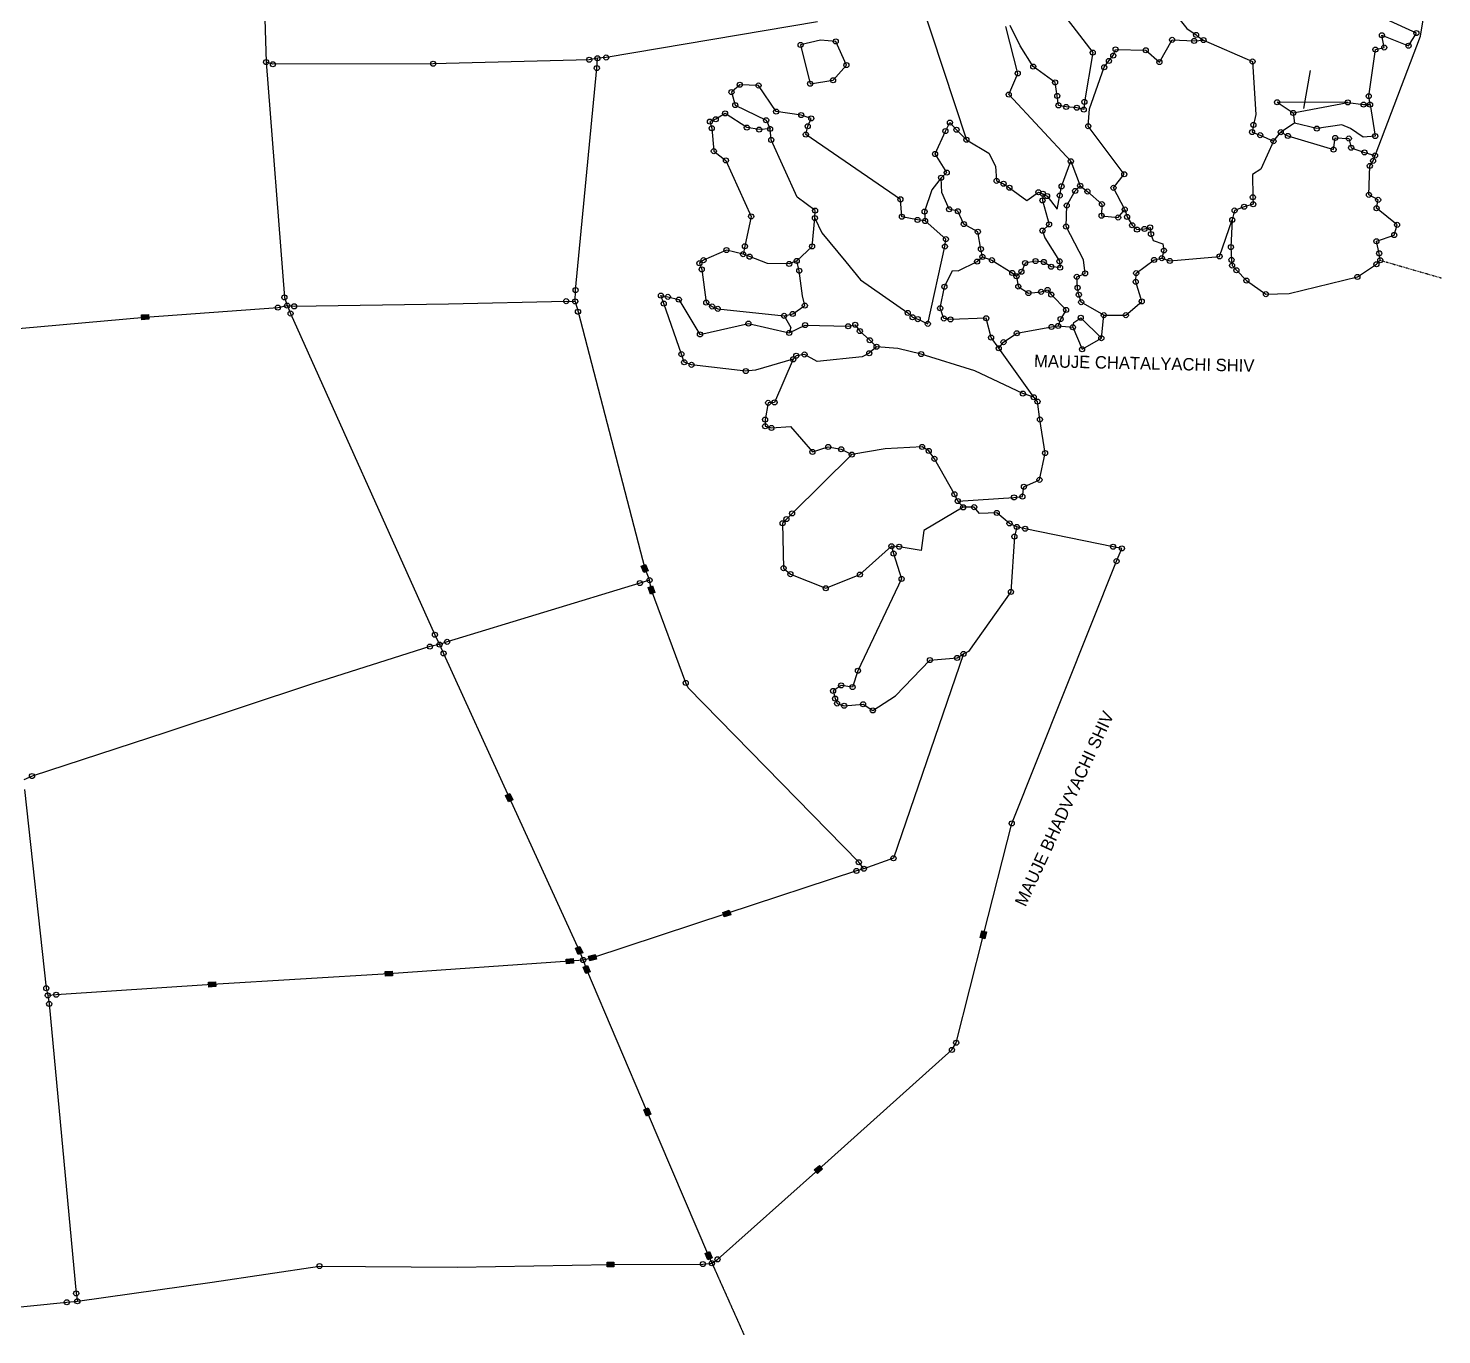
# Model space of a CAD drawing. Header units: metres. Extents: x 260291 to 263275, y 2164777 to 2168005.
# Drawn here: x 261724 to 263127, y 2164917 to 2166214 of the extents above; entities that cross this region are included whole.
import ezdxf

# ---------------------------------------------------------------- set-up
doc = ezdxf.new("R2010")
doc.units = ezdxf.units.M
doc.linetypes.add('DIVIDE', pattern=[1.25, 0.5, -0.25, 0, -0.25, 0, -0.25])
for name, color, linetype in [('POLY_PARCEL', 6, 'Continuous'), ('SYM_STONE', 1, 'Continuous'), ('TEXT_MAPOUT', 7, 'Continuous'), ('V_BOUND_LINE', 7, 'Continuous'), ('V_DIVIDE_LINE', 7, 'DIVIDE')]:
    doc.layers.add(name, color=color, linetype=linetype)
doc.dimstyles.get("Standard").update_dxf_attribs({"dimtxt": 0.18, "dimasz": 0.18, "dimexe": 0.18, "dimexo": 0.0625, "dimgap": 0.09, "dimtad": 0, "dimtih": 1, "dimtoh": 1, "dimdec": 4, "dimzin": 0, "dimdsep": 46, "dimtxsty": 'Standard', "dimcen": 0.09, "dimadec": 0, "dimazin": 0, "dimtfac": 1, "dimtdec": 4, "dimtofl": 0, "dimtmove": 0, "dimatfit": 3, "dimfxl": 1, "dimtolj": 1, "dimtzin": 0, "dimarcsym": 0})

msp = doc.modelspace()

# ---------------------------------------------------------------- hatches: boundary and pattern name
for points in [[(261843.4, 2165924.8), (261843.1, 2165929.6), (261836.2, 2165929.1), (261836.6, 2165924.3)], [(262334.9, 2165673.5), (262339.2, 2165675.3), (262336.6, 2165681.6), (262332.2, 2165679.8)], [(262341.4, 2165652.1), (262345.9, 2165653.7), (262343.5, 2165660.2), (262339, 2165658.5)], [(262200.5, 2165446), (262204.8, 2165448), (262201.9, 2165454.2), (262197.6, 2165452.2)], [(262413.2, 2165336.1), (262414.6, 2165331.6), (262421.2, 2165333.8), (262419.7, 2165338.3)], [(262675, 2165316.7), (262670.4, 2165317.8), (262668.7, 2165311.2), (262673.3, 2165310)], [(262269.8, 2165294.2), (262274.2, 2165296.1), (262271.4, 2165302.4), (262267.1, 2165300.5)], [(262257.8, 2165289.8), (262258.1, 2165285.1), (262265, 2165285.6), (262264.6, 2165290.3)], [(262277.2, 2165275.4), (262281.5, 2165277.3), (262278.8, 2165283.6), (262274.5, 2165281.7)], [(262280, 2165292.6), (262281.1, 2165288), (262287.8, 2165289.6), (262286.6, 2165294.2)], [(262078, 2165277.4), (262078.3, 2165272.7), (262085.2, 2165273.1), (262084.9, 2165277.8)], [(261902.7, 2165266.8), (261903.1, 2165262.1), (261909.9, 2165262.5), (261909.6, 2165267.3)], [(262337.5, 2165133.9), (262341.8, 2165135.8), (262339.1, 2165142.1), (262334.8, 2165140.3)], [(262512.3, 2165081.6), (262509.1, 2165085.1), (262504, 2165080.5), (262507.2, 2165077)], [(262305.1, 2164984.4), (262305.1, 2164989.1), (262298.3, 2164989.1), (262298.3, 2164984.4)], [(262398.4, 2164991.3), (262402.7, 2164993.3), (262399.9, 2164999.5), (262395.6, 2164997.5)]]:
    msp.add_hatch(color=256).paths.add_polyline_path(points)

# ---------------------------------------------------------------- linework, layer by layer
for points in [[(261836.2, 2165929.1), (261843.1, 2165929.6), (261843.4, 2165924.8), (261836.6, 2165924.3)], [(262336.6, 2165681.6), (262339.2, 2165675.3), (262334.9, 2165673.5), (262332.2, 2165679.8)], [(262343.5, 2165660.2), (262345.9, 2165653.7), (262341.4, 2165652.1), (262339, 2165658.5)], [(262201.9, 2165454.2), (262204.8, 2165448), (262200.5, 2165446), (262197.6, 2165452.2)], [(262421.2, 2165333.8), (262414.6, 2165331.6), (262413.2, 2165336.1), (262419.7, 2165338.3)], [(262668.7, 2165311.2), (262670.4, 2165317.8), (262675, 2165316.7), (262673.3, 2165310)], [(262271.4, 2165302.4), (262274.2, 2165296.1), (262269.8, 2165294.2), (262267.1, 2165300.5)], [(262265, 2165285.6), (262258.1, 2165285.1), (262257.8, 2165289.8), (262264.6, 2165290.3)], [(262278.8, 2165283.6), (262281.5, 2165277.3), (262277.2, 2165275.4), (262274.5, 2165281.7)], [(262287.8, 2165289.6), (262281.1, 2165288), (262280, 2165292.6), (262286.6, 2165294.2)], [(262085.2, 2165273.1), (262078.3, 2165272.7), (262078, 2165277.4), (262084.9, 2165277.8)], [(261909.9, 2165262.5), (261903.1, 2165262.1), (261902.7, 2165266.8), (261909.6, 2165267.3)], [(262339.1, 2165142.1), (262341.8, 2165135.8), (262337.5, 2165133.9), (262334.8, 2165140.3)], [(262504, 2165080.5), (262509.1, 2165085.1), (262512.3, 2165081.6), (262507.2, 2165077)], [(262298.3, 2164989.1), (262305.1, 2164989.1), (262305.1, 2164984.4), (262298.3, 2164984.4)], [(262399.9, 2164999.5), (262402.7, 2164993.3), (262398.4, 2164991.3), (262395.6, 2164997.5)]]:
    msp.add_lwpolyline(points, close=True)
at = {"layer": 'POLY_PARCEL'}
for p, q in [((261956.7, 2166281.5), (261959.9, 2166180.2)), ((262606.1, 2166251.8), (262655.1, 2166103)), ((262723.3, 2166264.1), (262780.5, 2166189.6)), ((262865.9, 2166223.4), (262873.8, 2166213.5)), ((262507.2, 2166220.2), (262297.5, 2166184.7)), ((262706, 2166168.9), (262694.2, 2166215.3)), ((262708.5, 2166196.2), (262698.4, 2166216.4)), ((262873.8, 2166213.5), (262883, 2166207.1)), ((263101.7, 2166208.9), (263072.2, 2166222.4)), ((263094, 2166196.4), (263101.7, 2166208.9)), ((262510.2, 2166201.9), (262490.5, 2166197.2)), ((262490.5, 2166197.2), (262499.9, 2166158.7)), ((262525.3, 2166200.7), (262510.2, 2166201.9)), ((262535.9, 2166177.2), (262525.3, 2166200.7)), ((262721.4, 2166175.7), (262708.5, 2166196.2)), ((262846.6, 2166180.2), (262859.2, 2166202.2)), ((262859.2, 2166202.2), (262881.3, 2166201.1)), ((262881.3, 2166201.1), (262890.4, 2166202)), ((262883, 2166207.1), (262884.6, 2166206)), ((262884.6, 2166206), (262890.4, 2166202)), ((262890.4, 2166202), (262939.1, 2166180.7)), ((263061, 2166192.5), (263069.8, 2166194.6)), ((263069.8, 2166194.6), (263067.5, 2166206.8)), ((263067.5, 2166206.8), (263094, 2166196.4)), ((262280.6, 2166182.5), (262125.6, 2166178.5)), ((262288.8, 2166183.9), (262280.6, 2166182.5)), ((262288.2, 2166174.2), (262288.8, 2166183.9)), ((262297.5, 2166184.7), (262288.8, 2166183.9)), ((262780.5, 2166189.6), (262772.2, 2166140.6)), ((262791.9, 2166175), (262796.5, 2166181.3)), ((262796.5, 2166181.3), (262800.9, 2166186.6)), ((262800.9, 2166186.6), (262803.2, 2166192.7)), ((262803.2, 2166192.7), (262833.1, 2166191.8)), ((262833.1, 2166191.8), (262846.6, 2166180.2)), ((262939.1, 2166180.7), (262942.5, 2166128.1)), ((263054.5, 2166146.3), (263061, 2166192.5)), ((261966.7, 2166178), (261959.9, 2166180.2)), ((261959.9, 2166180.2), (261978.1, 2165946.6)), ((262125.6, 2166178.5), (261966.7, 2166178)), ((262267.1, 2165953.9), (262288.2, 2166174.2)), ((262522.7, 2166162.1), (262535.9, 2166177.2)), ((262697.1, 2166147.9), (262706, 2166168.9)), ((262743.1, 2166160), (262721.4, 2166175.7)), ((262777.3, 2166133.7), (262791.9, 2166175)), ((262430, 2166157.6), (262421.9, 2166150.4)), ((262448.8, 2166156.9), (262430, 2166157.6)), ((262466.1, 2166131), (262448.8, 2166156.9)), ((262499.9, 2166158.7), (262522.7, 2166162.1)), ((262745.3, 2166146.5), (262743.1, 2166160)), ((262421.9, 2166150.4), (262425.6, 2166137.5)), ((262758.7, 2166081.7), (262697.1, 2166147.9)), ((262746.5, 2166137.2), (262745.3, 2166146.5)), ((262772.2, 2166140.6), (262771.5, 2166133)), ((263033.6, 2166140.1), (262963.4, 2166140.3)), ((262963.4, 2166140.3), (262979.5, 2166129.6)), ((262979.5, 2166129.6), (263033.6, 2166140.1)), ((263033.6, 2166140.1), (263049.4, 2166137.9)), ((263055.7, 2166137.9), (263054.5, 2166146.3)), ((262415.5, 2166129.2), (262406.2, 2166123.4)), ((262437.1, 2166115.1), (262415.5, 2166129.2)), ((262425.6, 2166137.5), (262456.3, 2166122.4)), ((262491.1, 2166127.6), (262466.1, 2166131)), ((262501.1, 2166124.2), (262491.1, 2166127.6)), ((262754.1, 2166135.6), (262746.5, 2166137.2)), ((262764.8, 2166134.8), (262754.1, 2166135.6)), ((262771.5, 2166133), (262764.8, 2166134.8)), ((262776, 2166116.5), (262777.3, 2166133.7)), ((262942.5, 2166128.1), (262940, 2166117.8)), ((262979.5, 2166129.6), (262980.6, 2166119.5)), ((263049.4, 2166137.9), (263055.7, 2166137.9)), ((263055.7, 2166137.9), (263060.9, 2166106.7)), ((262406.2, 2166123.4), (262400.5, 2166121)), ((262400.5, 2166121), (262402.2, 2166114.4)), ((262402.2, 2166114.4), (262404.3, 2166091.7)), ((262449.3, 2166113.1), (262437.1, 2166115.1)), ((262460.1, 2166113.8), (262449.3, 2166113.1)), ((262456.3, 2166122.4), (262460.1, 2166113.8)), ((262461.4, 2166102.9), (262460.1, 2166113.8)), ((262495.7, 2166108.2), (262497.5, 2166116.4)), ((262497.5, 2166116.4), (262501.1, 2166124.2)), ((262624, 2166088.9), (262634.2, 2166111.7)), ((262634.2, 2166111.7), (262638.7, 2166120.1)), ((262638.7, 2166120.1), (262645.2, 2166113)), ((262645.2, 2166113), (262655.1, 2166103)), ((262811.8, 2166068.8), (262776, 2166116.5)), ((262940, 2166117.8), (262938.6, 2166110.7)), ((262938.6, 2166110.7), (262946.8, 2166107.6)), ((262959.9, 2166101.6), (262967.1, 2166110.6)), ((262980.6, 2166119.5), (262967.1, 2166110.6)), ((262967.1, 2166110.6), (262974.2, 2166106.8)), ((263002.9, 2166114.1), (262980.6, 2166119.5)), ((263027.8, 2166117.7), (263002.9, 2166114.1)), ((263036.5, 2166114.2), (263027.8, 2166117.7)), ((263048.8, 2166105.6), (263036.5, 2166114.2)), ((262486.9, 2166046.1), (262461.4, 2166102.9)), ((262589.5, 2166043.9), (262495.7, 2166108.2)), ((262655.1, 2166103), (262677.4, 2166089.7)), ((262946.8, 2166107.6), (262959.9, 2166101.6)), ((262959.9, 2166101.6), (262947.4, 2166073.9)), ((262974.2, 2166106.8), (263019.6, 2166093.3)), ((263019.6, 2166093.3), (263021.2, 2166104.8)), ((263021.2, 2166104.8), (263034.7, 2166104.3)), ((263034.7, 2166104.3), (263037, 2166095.1)), ((263060.9, 2166106.7), (263048.8, 2166105.6)), ((262404.3, 2166091.7), (262416.3, 2166082.6)), ((262416.3, 2166082.6), (262441.4, 2166027)), ((262635.5, 2166070.4), (262624, 2166088.9)), ((262677.4, 2166089.7), (262683.8, 2166076.7)), ((263037, 2166095.1), (263050.2, 2166090.5)), ((263050.2, 2166090.5), (263060.7, 2166087.4)), ((262629.9, 2166065.4), (262635.5, 2166070.4)), ((262683.8, 2166076.7), (262685, 2166062.3)), ((262749.5, 2166056.8), (262758.7, 2166081.7)), ((262758.7, 2166081.7), (262768, 2166057.4)), ((262801.1, 2166055.3), (262811.8, 2166068.8)), ((262947.4, 2166073.9), (262939.1, 2166068.6)), ((262939.1, 2166068.6), (262939.4, 2166046)), ((262629.9, 2166065.4), (262620.9, 2166053.2)), ((262630.8, 2166050.6), (262629.9, 2166065.4)), ((262685, 2166062.3), (262692, 2166059.4)), ((262692, 2166059.4), (262697.7, 2166055.4)), ((262697.7, 2166055.4), (262715, 2166042.6)), ((262747.7, 2166047.7), (262749.5, 2166056.8)), ((262763, 2166052.3), (262768, 2166057.4)), ((262768, 2166057.4), (262775.2, 2166051.7)), ((262812.2, 2166033.8), (262801.1, 2166055.3)), ((262504.8, 2166032.7), (262486.9, 2166046.1)), ((262591, 2166026.6), (262589.5, 2166043.9)), ((262620.9, 2166053.2), (262613.6, 2166031.7)), ((262637.8, 2166034.1), (262630.8, 2166050.6)), ((262715, 2166042.6), (262726.5, 2166050.9)), ((262726.5, 2166050.9), (262731, 2166049.4)), ((262730.9, 2166047.5), (262730.6, 2166042.9)), ((262730.6, 2166042.9), (262737.1, 2166019)), ((262731, 2166049.4), (262730.9, 2166047.5)), ((262731, 2166049.4), (262733.4, 2166048.1)), ((262733.4, 2166048.1), (262735.1, 2166047.2)), ((262735.1, 2166047.2), (262745.3, 2166034.1)), ((262745.3, 2166034.1), (262747.7, 2166047.7)), ((262754.6, 2166037.8), (262763, 2166052.3)), ((262775.2, 2166051.7), (262789.6, 2166039.1)), ((262939.4, 2166046), (262939.8, 2166039)), ((262441.4, 2166027), (262435.2, 2165997.3)), ((262504.7, 2166025.3), (262504.8, 2166032.7)), ((262606.6, 2166023.4), (262591, 2166026.6)), ((262613.6, 2166031.7), (262614, 2166022.4)), ((262646.7, 2166032), (262637.8, 2166034.1)), ((262652.5, 2166019.4), (262646.7, 2166032)), ((262754, 2166016.9), (262754.6, 2166037.8)), ((262789.6, 2166039.1), (262789.3, 2166027.6)), ((262789.3, 2166027.6), (262805.7, 2166025.9)), ((262805.7, 2166025.9), (262812.2, 2166033.8)), ((262812.2, 2166033.8), (262814.5, 2166026.4)), ((262814.5, 2166026.4), (262819.6, 2166018.2)), ((262921.3, 2166032.8), (262919, 2166023.4)), ((262930.7, 2166036.5), (262921.3, 2166032.8)), ((262939.8, 2166039), (262930.7, 2166036.5)), ((262501.8, 2165997.2), (262504.7, 2166025.3)), ((262504.7, 2166025.3), (262511.4, 2166010.6)), ((262614, 2166022.4), (262606.6, 2166023.4)), ((262634.7, 2166004.4), (262614, 2166022.4)), ((262666.4, 2166011.7), (262652.5, 2166019.4)), ((262737.1, 2166019), (262730.6, 2166012.8)), ((262730.6, 2166012.8), (262732.9, 2166005.8)), ((262771.4, 2165984), (262754, 2166016.9)), ((262819.6, 2166018.2), (262824.4, 2166013.9)), ((262824.4, 2166013.9), (262831.7, 2166014.5)), ((262831.7, 2166014.5), (262837.4, 2166016.1)), ((262837.4, 2166016.1), (262838.3, 2166009.4)), ((262511.4, 2166010.6), (262535.3, 2165981.8)), ((262633.8, 2165997.1), (262634.7, 2166004.4)), ((262669.5, 2165994.5), (262666.4, 2166011.7)), ((262732.9, 2166005.8), (262747.5, 2165982.4)), ((262838.3, 2166009.4), (262840.6, 2166003.1)), ((262840.6, 2166003.1), (262849.9, 2165999.8)), ((262849.9, 2165999.8), (262851.2, 2165993.1)), ((262416.8, 2165993.6), (262394.2, 2165983.5)), ((262433.4, 2165989.5), (262416.8, 2165993.6)), ((262435.2, 2165997.3), (262433.4, 2165989.5)), ((262439.9, 2165987), (262433.4, 2165989.5)), ((262457.5, 2165980.3), (262439.9, 2165987)), ((262486.6, 2165982.8), (262501.8, 2165997.2)), ((262616.8, 2165920.3), (262633.8, 2165997.1)), ((262665.7, 2165982.1), (262670.9, 2165986.7)), ((262670.9, 2165986.7), (262669.5, 2165994.5)), ((262670.9, 2165986.7), (262680.4, 2165983.5)), ((262772.9, 2165970.4), (262771.4, 2165984)), ((262851.2, 2165993.1), (262849.2, 2165985.5)), ((262394.2, 2165983.5), (262390, 2165980.5)), ((262390, 2165980.5), (262392.3, 2165974.3)), ((262392.3, 2165974.3), (262396.8, 2165941.4)), ((262479.1, 2165979.8), (262457.5, 2165980.3)), ((262486.6, 2165982.8), (262479.1, 2165979.8)), ((262489.2, 2165973), (262486.6, 2165982.8)), ((262492.3, 2165948.2), (262489.2, 2165973)), ((262535.3, 2165981.8), (262549.9, 2165964)), ((262633.2, 2165957.1), (262641.4, 2165973.3)), ((262641.4, 2165973.3), (262646.8, 2165972.8)), ((262646.8, 2165972.8), (262665.7, 2165982.1)), ((262680.4, 2165983.5), (262700.6, 2165970.8)), ((262700.6, 2165970.8), (262704.8, 2165967.6)), ((262709.6, 2165972.1), (262704.8, 2165967.6)), ((262713.3, 2165980.7), (262709.6, 2165972.1)), ((262723.8, 2165982.6), (262713.3, 2165980.7)), ((262731.9, 2165981.7), (262723.8, 2165982.6)), ((262739.1, 2165977), (262731.9, 2165981.7)), ((262748, 2165976.1), (262739.1, 2165977)), ((262747.5, 2165982.4), (262748, 2165976.1)), ((262764.6, 2165967), (262772.9, 2165970.4)), ((262549.9, 2165964), (262596.8, 2165931.2)), ((262629, 2165935.8), (262633.2, 2165957.1)), ((262704.8, 2165967.6), (262706.6, 2165957.4)), ((262706.6, 2165957.4), (262716.6, 2165950.9)), ((262765.4, 2165956.2), (262764.6, 2165967)), ((262766.7, 2165949.2), (262765.4, 2165956.2)), ((261978.1, 2165946.6), (261980.8, 2165938.4)), ((262140.9, 2165940.3), (262257.9, 2165942.8)), ((262257.9, 2165942.8), (262266.8, 2165942.6)), ((262266.8, 2165942.6), (262267.1, 2165953.9)), ((262266.8, 2165942.6), (262269.5, 2165932.4)), ((262354.6, 2165940.4), (262351.8, 2165948.3)), ((262351.8, 2165948.3), (262358.7, 2165947.1)), ((262358.7, 2165947.1), (262369.6, 2165944.4)), ((262369.6, 2165944.4), (262390.6, 2165909.8)), ((262494.7, 2165938.4), (262492.3, 2165948.2)), ((262716.6, 2165950.9), (262729.2, 2165952.1)), ((262729.2, 2165952.1), (262735.6, 2165954)), ((262735.6, 2165954), (262739.3, 2165949.4)), ((262739.3, 2165949.4), (262754, 2165934.1)), ((262769, 2165941.8), (262766.7, 2165949.2)), ((261839.8, 2165926.9), (261971.6, 2165936.5)), ((261971.6, 2165936.5), (261980.8, 2165938.4)), ((261980.8, 2165938.4), (261987.6, 2165937.7)), ((261980.8, 2165938.4), (261982.1, 2165935.4)), ((261982.1, 2165935.4), (261984.2, 2165930.6)), ((261984.2, 2165930.6), (262127.5, 2165611.7)), ((261987.6, 2165937.7), (262140.9, 2165940.3)), ((262269.5, 2165932.4), (262335.7, 2165677.5)), ((262372.2, 2165890.2), (262354.6, 2165940.4)), ((262396.8, 2165941.4), (262402.7, 2165937.5)), ((262402.7, 2165937.5), (262408.2, 2165935.2)), ((262408.2, 2165935.2), (262474.1, 2165928.3)), ((262474.1, 2165928.3), (262482.6, 2165930.2)), ((262474.1, 2165928.3), (262480.8, 2165916.8)), ((262482.6, 2165930.2), (262494.7, 2165938.4)), ((262596.8, 2165931.2), (262601.6, 2165926.9)), ((262632.7, 2165925.6), (262629, 2165935.8)), ((262754, 2165934.1), (262748.6, 2165925.1)), ((262791.5, 2165928.9), (262769, 2165941.8)), ((261695.3, 2165914.1), (261839.8, 2165926.9)), ((262390.6, 2165909.8), (262438.6, 2165920.6)), ((262438.6, 2165920.6), (262479.2, 2165911.3)), ((262479.2, 2165911.3), (262494.9, 2165919.1)), ((262480.8, 2165916.8), (262479.2, 2165911.3)), ((262494.9, 2165919.1), (262537.8, 2165917.9)), ((262537.8, 2165917.9), (262544.7, 2165919.4)), ((262544.7, 2165919.4), (262549.3, 2165913.2)), ((262601.6, 2165926.9), (262606.8, 2165925)), ((262606.8, 2165925), (262616.8, 2165920.3)), ((262639.3, 2165924.7), (262632.7, 2165925.6)), ((262674.8, 2165925.9), (262639.3, 2165924.7)), ((262679.5, 2165906.7), (262674.8, 2165925.9)), ((262748.6, 2165925.1), (262746, 2165918.2)), ((262760.7, 2165916.9), (262761.8, 2165921.7)), ((262761.8, 2165921.7), (262768.6, 2165926.4)), ((262768.6, 2165926.4), (262789, 2165906.1)), ((262549.3, 2165913.2), (262559.2, 2165904)), ((262559.2, 2165904), (262565.9, 2165897.6)), ((262687.2, 2165896.1), (262679.5, 2165906.7)), ((262374.9, 2165882.2), (262372.2, 2165890.2)), ((262486.2, 2165888.7), (262483.2, 2165885.1)), ((262494.4, 2165889.9), (262486.2, 2165888.7)), ((262507, 2165883), (262494.4, 2165889.9)), ((262551.7, 2165887.6), (262507, 2165883)), ((262558.6, 2165891.1), (262551.7, 2165887.6)), ((262565.9, 2165897.6), (262558.6, 2165891.1)), ((262586.9, 2165895.8), (262565.9, 2165897.6)), ((262610.3, 2165890.3), (262586.9, 2165895.8)), ((262663.4, 2165873.6), (262610.3, 2165890.3)), ((262382.3, 2165879.6), (262374.9, 2165882.2)), ((262436, 2165873.5), (262382.3, 2165879.6)), ((262445.8, 2165874.3), (262436, 2165873.5)), ((262483.2, 2165885.1), (262445.8, 2165874.3)), ((262483.2, 2165885.1), (262464.6, 2165842.3)), ((262711.2, 2165851.1), (262663.4, 2165873.6)), ((262721.9, 2165847.4), (262711.2, 2165851.1)), ((262458.3, 2165841.9), (262455.2, 2165825.3)), ((262464.6, 2165842.3), (262458.3, 2165841.9)), ((262455.2, 2165825.3), (262455.3, 2165818.7)), ((262455.3, 2165818.7), (262461.6, 2165817)), ((262461.6, 2165817), (262480.3, 2165818.5)), ((262480.3, 2165818.5), (262502.2, 2165793.2)), ((262541.3, 2165790.5), (262482, 2165732.2)), ((262502.2, 2165793.2), (262517.9, 2165798.1)), ((262517.9, 2165798.1), (262530.8, 2165795.8)), ((262530.8, 2165795.8), (262541.3, 2165790.5)), ((262574.4, 2165796.3), (262541.3, 2165790.5)), ((262611.1, 2165798.2), (262574.4, 2165796.3)), ((262617.7, 2165794.2), (262611.1, 2165798.2)), ((262623.3, 2165786.3), (262617.7, 2165794.2)), ((262643.2, 2165751.2), (262623.3, 2165786.3)), ((262646.5, 2165744.4), (262643.2, 2165751.2)), ((262482, 2165732.2), (262476.4, 2165726.5)), ((262651.7, 2165738.2), (262612.8, 2165715.3)), ((262476.4, 2165726.5), (262472.6, 2165722.4)), ((262472.6, 2165722.4), (262473.6, 2165677.8)), ((262705.1, 2165718.7), (262702.7, 2165709.1)), ((262612.8, 2165715.3), (262610.1, 2165695.5)), ((262702.7, 2165709.1), (262699.2, 2165654.2)), ((262549.4, 2165671.4), (262580.6, 2165699.5)), ((262588.3, 2165699.1), (262580.6, 2165699.5)), ((262580.6, 2165699.5), (262582.8, 2165692.3)), ((262582.8, 2165692.3), (262590.7, 2165667.1)), ((262610.1, 2165695.5), (262588.3, 2165699.1)), ((262335.7, 2165677.5), (262340.6, 2165665.9)), ((262473.6, 2165677.8), (262480.3, 2165671.9)), ((262331, 2165663), (262139.5, 2165604.7)), ((262340.6, 2165665.9), (262331, 2165663)), ((262342.5, 2165656.1), (262340.6, 2165665.9)), ((262480.3, 2165671.9), (262515.4, 2165657.9)), ((262515.4, 2165657.9), (262549.4, 2165671.4)), ((262590.7, 2165667.1), (262547.4, 2165576)), ((262376.4, 2165563.9), (262342.5, 2165656.1)), ((262699.2, 2165654.2), (262657.2, 2165595.2)), ((262127.5, 2165611.7), (262132, 2165601.9)), ((262122.5, 2165600), (262006.9, 2165563.2)), ((262132, 2165601.9), (262122.5, 2165600)), ((262139.5, 2165604.7), (262132, 2165601.9)), ((262132, 2165601.9), (262136.1, 2165593.2)), ((262136.1, 2165593.2), (262201.2, 2165450.1)), ((262652.2, 2165592.7), (262582.7, 2165389.9)), ((262645.8, 2165588.7), (262652.2, 2165592.7)), ((262657.2, 2165595.2), (262652.2, 2165592.7)), ((262584.6, 2165551.2), (262618.8, 2165586.6)), ((262618.8, 2165586.6), (262645.8, 2165588.7)), ((262006.9, 2165563.2), (261860.5, 2165514.7)), ((262378.9, 2165558.9), (262376.4, 2165563.9)), ((262547.4, 2165576), (262542.1, 2165559.8)), ((262548.3, 2165385.9), (262378.9, 2165558.9)), ((262530.7, 2165561.4), (262522.7, 2165556)), ((262522.7, 2165556), (262524.7, 2165548.3)), ((262542.1, 2165559.8), (262530.7, 2165561.4)), ((262562.2, 2165536.7), (262584.6, 2165551.2)), ((262524.7, 2165548.3), (262526.7, 2165543.5)), ((262526.7, 2165543.5), (262533.7, 2165541.3)), ((262533.7, 2165541.3), (262552.5, 2165542.7)), ((262552.5, 2165542.7), (262562.2, 2165536.7)), ((261860.5, 2165514.7), (261727.5, 2165471.5)), ((261727.5, 2165471.5), (261719.3, 2165467.8)), ((261720, 2165458), (261741.7, 2165260.8)), ((262201.2, 2165450.1), (262270.6, 2165298.3)), ((262553.2, 2165379.5), (262548.3, 2165385.9)), ((262582.7, 2165389.9), (262553.2, 2165379.5)), ((262545.9, 2165377.3), (262417.2, 2165334.9)), ((262553.2, 2165379.5), (262545.9, 2165377.3)), ((262417.2, 2165334.9), (262283.9, 2165291.1)), ((262270.6, 2165298.3), (262274.7, 2165288.9)), ((262261.4, 2165287.7), (262081.6, 2165275.3)), ((262274.7, 2165288.9), (262261.4, 2165287.7)), ((262283.9, 2165291.1), (262274.7, 2165288.9)), ((262274.7, 2165288.9), (262278, 2165279.5)), ((262081.6, 2165275.3), (261906.3, 2165264.7)), ((262278, 2165279.5), (262338.3, 2165138)), ((261741.7, 2165260.8), (261743.2, 2165253.8)), ((261751.5, 2165254.4), (261743.2, 2165253.8)), ((261906.3, 2165264.7), (261751.5, 2165254.4)), ((261743.2, 2165253.8), (261744.5, 2165245.3)), ((261744.5, 2165245.3), (261771.3, 2164958)), ((262338.3, 2165138), (262399.1, 2164995.4)), ((262399.1, 2164995.4), (262402.5, 2164987.9)), ((261771.3, 2164958), (261772.5, 2164950.2))]:
    msp.add_line(p, q, dxfattribs=at)
at = {"layer": 'SYM_STONE'}
for centre in [(262883, 2166207.1), (263067.5, 2166206.8), (263101.7, 2166208.9), (262490.5, 2166197.2), (262525.3, 2166200.7), (262803.2, 2166192.7), (262859.2, 2166202.2), (262881.3, 2166201.1), (262890.4, 2166202), (263061, 2166192.5), (263069.8, 2166194.6), (263094, 2166196.4), (261959.9, 2166180.2), (261966.7, 2166178), (262125.6, 2166178.5), (262280.6, 2166182.5), (262288.8, 2166183.9), (262297.5, 2166184.7), (262780.5, 2166189.6), (262796.5, 2166181.3), (262800.9, 2166186.6), (262833.1, 2166191.8), (262846.6, 2166180.2), (262939.1, 2166180.7), (262288.2, 2166174.2), (262535.9, 2166177.2), (262706, 2166168.9), (262721.4, 2166175.7), (262791.9, 2166175), (262421.9, 2166150.4), (262430, 2166157.6), (262448.8, 2166156.9), (262499.9, 2166158.7), (262522.7, 2166162.1), (262743.1, 2166160), (262425.6, 2166137.5), (262697.1, 2166147.9), (262745.3, 2166146.5), (262746.5, 2166137.2), (262772.2, 2166140.6), (262963.4, 2166140.3), (263033.6, 2166140.1), (263049.4, 2166137.9), (263054.5, 2166146.3), (263055.7, 2166137.9), (262406.2, 2166123.4), (262415.5, 2166129.2), (262456.3, 2166122.4), (262466.1, 2166131), (262491.1, 2166127.6), (262501.1, 2166124.2), (262754.1, 2166135.6), (262764.8, 2166134.8), (262771.5, 2166133), (262979.5, 2166129.6), (262400.5, 2166121), (262402.2, 2166114.4), (262437.1, 2166115.1), (262449.3, 2166113.1), (262460.1, 2166113.8), (262495.7, 2166108.2), (262497.5, 2166116.4), (262634.2, 2166111.7), (262638.7, 2166120.1), (262645.2, 2166113), (262776, 2166116.5), (262938.6, 2166110.7), (262940, 2166117.8), (262967.1, 2166110.6), (263002.9, 2166114.1), (262461.4, 2166102.9), (262655.1, 2166103), (262946.8, 2166107.6), (262959.9, 2166101.6), (262974.2, 2166106.8), (263021.2, 2166104.8), (263034.7, 2166104.3), (263037, 2166095.1), (263060.9, 2166106.7), (262404.3, 2166091.7), (262416.3, 2166082.6), (262624, 2166088.9), (262758.7, 2166081.7), (263019.6, 2166093.3), (263050.2, 2166090.5), (263058.8, 2166082.1), (263060.7, 2166087.4), (262635.5, 2166070.4), (262811.8, 2166068.8), (263055.5, 2166077.1), (262629.9, 2166065.4), (262685, 2166062.3), (262692, 2166059.4), (262697.7, 2166055.4), (262749.5, 2166056.8), (262763, 2166052.3), (262768, 2166057.4), (262775.2, 2166051.7), (262801.1, 2166055.3), (262589.5, 2166043.9), (262726.5, 2166050.9), (262730.6, 2166042.9), (262731, 2166049.4), (262735.1, 2166047.2), (262747.7, 2166047.7), (262754.6, 2166037.8), (262789.6, 2166039.1), (262939.4, 2166046), (262939.8, 2166039), (263054.6, 2166048.4), (263063.8, 2166043.4), (262441.4, 2166027), (262504.7, 2166025.3), (262504.8, 2166032.7), (262591, 2166026.6), (262613.6, 2166031.7), (262637.8, 2166034.1), (262646.7, 2166032), (262789.3, 2166027.6), (262805.7, 2166025.9), (262812.2, 2166033.8), (262814.5, 2166026.4), (262921.3, 2166032.8), (262930.7, 2166036.5), (263062.3, 2166035), (262606.6, 2166023.4), (262614, 2166022.4), (262652.5, 2166019.4), (262666.4, 2166011.7), (262730.6, 2166012.8), (262737.1, 2166019), (262754, 2166016.9), (262819.6, 2166018.2), (262824.4, 2166013.9), (262831.7, 2166014.5), (262837.4, 2166016.1), (262919, 2166023.4), (263082.6, 2166018.6), (262435.2, 2165997.3), (262501.8, 2165997.2), (262633.8, 2165997.1), (262634.7, 2166004.4), (262838.3, 2166009.4), (262917.7, 2165996.5), (263062, 2166002.3), (263079.8, 2166008.5), (262394.2, 2165983.5), (262416.8, 2165993.6), (262433.4, 2165989.5), (262439.9, 2165987), (262486.6, 2165982.8), (262665.7, 2165982.1), (262669.5, 2165994.5), (262670.9, 2165986.7), (262680.4, 2165983.5), (262723.8, 2165982.6), (262731.9, 2165981.7), (262747.5, 2165982.4), (262841.3, 2165983.7), (262849.2, 2165985.5), (262851.2, 2165993.1), (262857, 2165982.8), (262906.4, 2165987.3), (262918.2, 2165983.8), (263064.8, 2165990.3), (263065.9, 2165983.4), (262390, 2165980.5), (262392.3, 2165974.3), (262479.1, 2165979.8), (262489.2, 2165973), (262700.6, 2165970.8), (262704.8, 2165967.6), (262709.6, 2165972.1), (262713.3, 2165980.7), (262739.1, 2165977), (262748, 2165976.1), (262772.9, 2165970.4), (262823.6, 2165970.6), (262918.8, 2165978.2), (262923.1, 2165973.5), (263062, 2165979.4), (262267.1, 2165953.9), (262633.2, 2165957.1), (262706.6, 2165957.4), (262735.6, 2165954), (262764.6, 2165967), (262765.4, 2165956.2), (262823.1, 2165962), (262933, 2165963.2), (263043.2, 2165966.9), (261978.1, 2165946.6), (262257.9, 2165942.8), (262266.8, 2165942.6), (262351.8, 2165948.3), (262354.6, 2165940.4), (262358.7, 2165947.1), (262369.6, 2165944.4), (262396.8, 2165941.4), (262716.6, 2165950.9), (262729.2, 2165952.1), (262739.3, 2165949.4), (262766.7, 2165949.2), (262769, 2165941.8), (262829.1, 2165942.6), (262952.4, 2165949.8), (261971.6, 2165936.5), (261980.8, 2165938.4), (261984.2, 2165930.6), (261987.6, 2165937.7), (262269.5, 2165932.4), (262402.7, 2165937.5), (262408.2, 2165935.2), (262474.1, 2165928.3), (262482.6, 2165930.2), (262494.7, 2165938.4), (262596.8, 2165931.2), (262601.6, 2165926.9), (262629, 2165935.8), (262632.7, 2165925.6), (262674.8, 2165925.9), (262754, 2165934.1), (262768.6, 2165926.4), (262791.5, 2165928.9), (262813.3, 2165928.9), (262438.6, 2165920.6), (262479.2, 2165911.3), (262494.9, 2165919.1), (262537.8, 2165917.9), (262544.7, 2165919.4), (262549.3, 2165913.2), (262606.8, 2165925), (262616.8, 2165920.3), (262639.3, 2165924.7), (262739.6, 2165917.3), (262746, 2165918.2), (262748.6, 2165925.1), (262760.7, 2165916.9), (262390.6, 2165909.8), (262559.2, 2165904), (262565.9, 2165897.6), (262679.5, 2165906.7), (262691.9, 2165902.1), (262705.1, 2165911), (262789, 2165906.1), (262372.2, 2165890.2), (262483.2, 2165885.1), (262486.2, 2165888.7), (262494.4, 2165889.9), (262558.6, 2165891.1), (262610.3, 2165890.3), (262687.2, 2165896.1), (262769.9, 2165895.1), (262374.9, 2165882.2), (262382.3, 2165879.6), (262436, 2165873.5), (262458.3, 2165841.9), (262464.6, 2165842.3), (262711.2, 2165851.1), (262721.9, 2165847.4), (262725.6, 2165843.2), (262455.2, 2165825.3), (262455.3, 2165818.7), (262461.6, 2165817), (262728.1, 2165825.4), (262502.2, 2165793.2), (262517.9, 2165798.1), (262530.8, 2165795.8), (262541.3, 2165790.5), (262611.1, 2165798.2), (262617.7, 2165794.2), (262623.3, 2165786.3), (262733.1, 2165792), (262712.2, 2165758.7), (262727.6, 2165765.5), (262643.2, 2165751.2), (262646.5, 2165744.4), (262702.3, 2165748), (262710.7, 2165748.8), (262482, 2165732.2), (262651.7, 2165738.2), (262662.9, 2165738.4), (262685.2, 2165732.6), (262472.6, 2165722.4), (262476.4, 2165726.5), (262697.8, 2165722.2), (262705.1, 2165718.7), (262713.4, 2165717), (262702.7, 2165709.1), (262580.6, 2165699.5), (262582.8, 2165692.3), (262588.3, 2165699.1), (262800.6, 2165699.1), (262809.5, 2165697.4), (262473.6, 2165677.8), (262804.1, 2165684.8), (262331, 2165663), (262340.6, 2165665.9), (262480.3, 2165671.9), (262549.4, 2165671.4), (262590.7, 2165667.1), (262515.4, 2165657.9), (262699.2, 2165654.2), (262127.5, 2165611.7), (262139.5, 2165604.7), (262122.5, 2165600), (262132, 2165601.9), (262132, 2165601.9), (262136.1, 2165593.2), (262645.8, 2165588.7), (262652.2, 2165592.7), (262547.4, 2165576), (262618.8, 2165586.6), (262376.4, 2165563.9), (262530.7, 2165561.4), (262522.7, 2165556), (262524.7, 2165548.3), (262542.1, 2165559.8), (262526.7, 2165543.5), (262533.7, 2165541.3), (262552.5, 2165542.7), (262562.2, 2165536.7), (261727.5, 2165471.5), (262700.1, 2165424.5), (262548.3, 2165385.9), (262553.2, 2165379.5), (262582.7, 2165389.9), (262545.9, 2165377.3), (262274.7, 2165288.9), (261741.7, 2165260.8), (261743.2, 2165253.8), (261751.5, 2165254.4), (261744.5, 2165245.3), (262640.7, 2165199.6), (262644.9, 2165206.8), (262393.5, 2164987.1), (262402.5, 2164987.9), (262408, 2164991.8), (262012.9, 2164985.1), (261771.3, 2164958), (261762.1, 2164949.2), (261772.5, 2164950.2)]:
    msp.add_circle(centre, 2.52, dxfattribs=at)
at = {"layer": 'V_BOUND_LINE'}
for p, q in [((263106.1, 2166208.2), (263110.9, 2166235.6)), ((263060.7, 2166087.4), (263105.7, 2166205.7)), ((263105.7, 2166205.7), (263106.1, 2166208.2)), ((263058.8, 2166082.1), (263060.7, 2166087.4)), ((263054.6, 2166048.4), (263055.5, 2166077.1)), ((263055.5, 2166077.1), (263058.8, 2166082.1)), ((263063.8, 2166043.4), (263054.6, 2166048.4)), ((263062.3, 2166035), (263063.8, 2166043.4)), ((263082.6, 2166018.6), (263062.3, 2166035)), ((262906.4, 2165987.3), (262919, 2166023.4)), ((262919, 2166023.4), (262917.7, 2165996.5)), ((263079.8, 2166008.5), (263082.6, 2166018.6)), ((263062, 2166002.3), (263079.8, 2166008.5)), ((263064.8, 2165990.3), (263062, 2166002.3)), ((262841.3, 2165983.7), (262849.2, 2165985.5)), ((262849.2, 2165985.5), (262857, 2165982.8)), ((262857, 2165982.8), (262906.4, 2165987.3)), ((262917.7, 2165996.5), (262918.2, 2165983.8)), ((263065.9, 2165983.4), (263064.8, 2165990.3)), ((262823.1, 2165962), (262823.6, 2165970.6)), ((262823.6, 2165970.6), (262841.3, 2165983.7)), ((262918.2, 2165983.8), (262918.8, 2165978.2)), ((262918.8, 2165978.2), (262923.1, 2165973.5)), ((262923.1, 2165973.5), (262933, 2165963.2)), ((263043.2, 2165966.9), (263062, 2165979.4)), ((263062, 2165979.4), (263065.9, 2165983.4)), ((262829.1, 2165942.6), (262823.1, 2165962)), ((262933, 2165963.2), (262952.4, 2165949.8)), ((262975.4, 2165950.4), (263043.2, 2165966.9)), ((262813.3, 2165928.9), (262829.1, 2165942.6)), ((262952.4, 2165949.8), (262975.4, 2165950.4)), ((262789, 2165906.1), (262791.5, 2165928.9)), ((262791.5, 2165928.9), (262813.3, 2165928.9)), ((262705.1, 2165911), (262739.6, 2165917.3)), ((262739.6, 2165917.3), (262746, 2165918.2)), ((262746, 2165918.2), (262760.7, 2165916.9)), ((262760.7, 2165916.9), (262769.9, 2165895.1)), ((262687.2, 2165896.1), (262691.9, 2165902.1)), ((262691.9, 2165902.1), (262705.1, 2165911)), ((262769.9, 2165895.1), (262789, 2165906.1)), ((262721.9, 2165847.4), (262687.2, 2165896.1)), ((262725.6, 2165843.2), (262721.9, 2165847.4)), ((262728.1, 2165825.4), (262725.6, 2165843.2)), ((262733.1, 2165792), (262728.1, 2165825.4)), ((262727.6, 2165765.5), (262733.1, 2165792)), ((262712.2, 2165758.7), (262727.6, 2165765.5)), ((262646.5, 2165744.4), (262702.3, 2165748)), ((262702.3, 2165748), (262710.7, 2165748.8)), ((262710.7, 2165748.8), (262712.2, 2165758.7)), ((262651.7, 2165738.2), (262646.5, 2165744.4)), ((262662.9, 2165738.4), (262651.7, 2165738.2)), ((262667.9, 2165732), (262662.9, 2165738.4)), ((262685.2, 2165732.6), (262667.9, 2165732)), ((262697.8, 2165722.2), (262685.2, 2165732.6)), ((262705.1, 2165718.7), (262697.8, 2165722.2)), ((262713.4, 2165717), (262705.1, 2165718.7)), ((262800.6, 2165699.1), (262713.4, 2165717)), ((262809.5, 2165697.4), (262800.6, 2165699.1)), ((262804.1, 2165684.8), (262809.5, 2165697.4)), ((262700.1, 2165424.5), (262804.1, 2165684.8)), ((262671.9, 2165313.9), (262700.1, 2165424.5)), ((262644.9, 2165206.8), (262671.9, 2165313.9)), ((262508.2, 2165081.1), (262640.7, 2165199.6)), ((262640.7, 2165199.6), (262644.9, 2165206.8)), ((262408, 2164991.8), (262508.2, 2165081.1)), ((262393.5, 2164987.1), (262402.5, 2164987.9)), ((262402.5, 2164987.9), (262408, 2164991.8)), ((261906.4, 2164969.2), (262012.9, 2164985.1)), ((262012.9, 2164985.1), (262149.6, 2164984)), ((262149.6, 2164984), (262301.7, 2164986.8)), ((262301.7, 2164986.8), (262393.5, 2164987.1)), ((261772.5, 2164950.2), (261906.4, 2164969.2)), ((261651.1, 2164938.4), (261762.1, 2164949.2)), ((261762.1, 2164949.2), (261772.5, 2164950.2))]:
    msp.add_line(p, q, dxfattribs=at)
at = {"layer": 'V_DIVIDE_LINE'}
for p, q in [((263065.9, 2165983.4), (263126.9, 2165965.8)), ((262402.5, 2164987.9), (262434.2, 2164917))]:
    msp.add_line(p, q, dxfattribs=at)

# ---------------------------------------------------------------- texts
at = {"layer": 'TEXT_MAPOUT'}
for s, rotation, p in [('MAUJE CHATALYACHI SHIV', 358.7578, (262722.1, 2165877.4)), ('MAUJE BHADVYACHI SHIV', 65.231, (262713.7, 2165341))]:
    msp.add_text(s, height=12.318, rotation=rotation, dxfattribs=at).set_placement(p)

# ---------------------------------------------------------------- leaders
msp.add_leader([(262996.3, 2166171.8), (262989.6, 2166134.1)], dimstyle='Standard', override={"dimtxt": 2.5, "dimasz": 2.5, "dimexe": 1.25, "dimexo": 0.625, "dimgap": 0.625, "dimtad": 1, "dimtih": 0, "dimtoh": 0, "dimzin": 8, "dimcen": 2.5, "dimtofl": 1})

doc.saveas('drawing.dxf')
